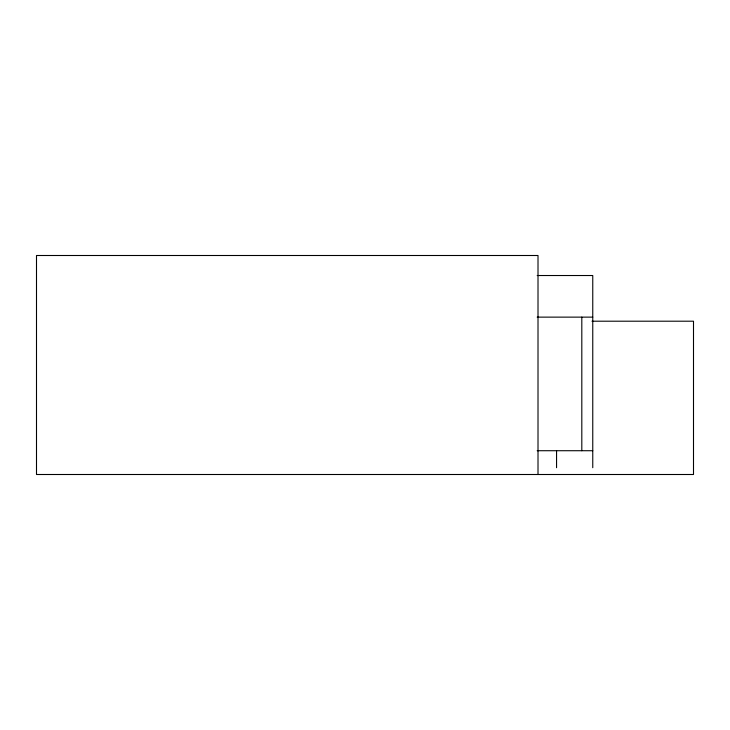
<?xml version="1.0" encoding="UTF-8"?>
<svg xmlns="http://www.w3.org/2000/svg" width="730" height="730" viewBox="0 0 730 730"><rect width="100%" height="100%" fill="white"/><g stroke="black" fill="none" stroke-linecap="round" stroke-linejoin="round"><path stroke-width="1.09" d="M537.18 275.52L592.76 275.52L592.76 467.711M537.18 317.13L592.76 317.13M591.984 321.2L693.5 321.2L693.5 474.5L36.5 474.5L36.5 255.5L538.01 255.5L538.01 474.5M537.18 450.72L592.76 450.72M581.81 317.13L581.81 450.72M556.561 450.72L556.561 467.711"/></g></svg>
